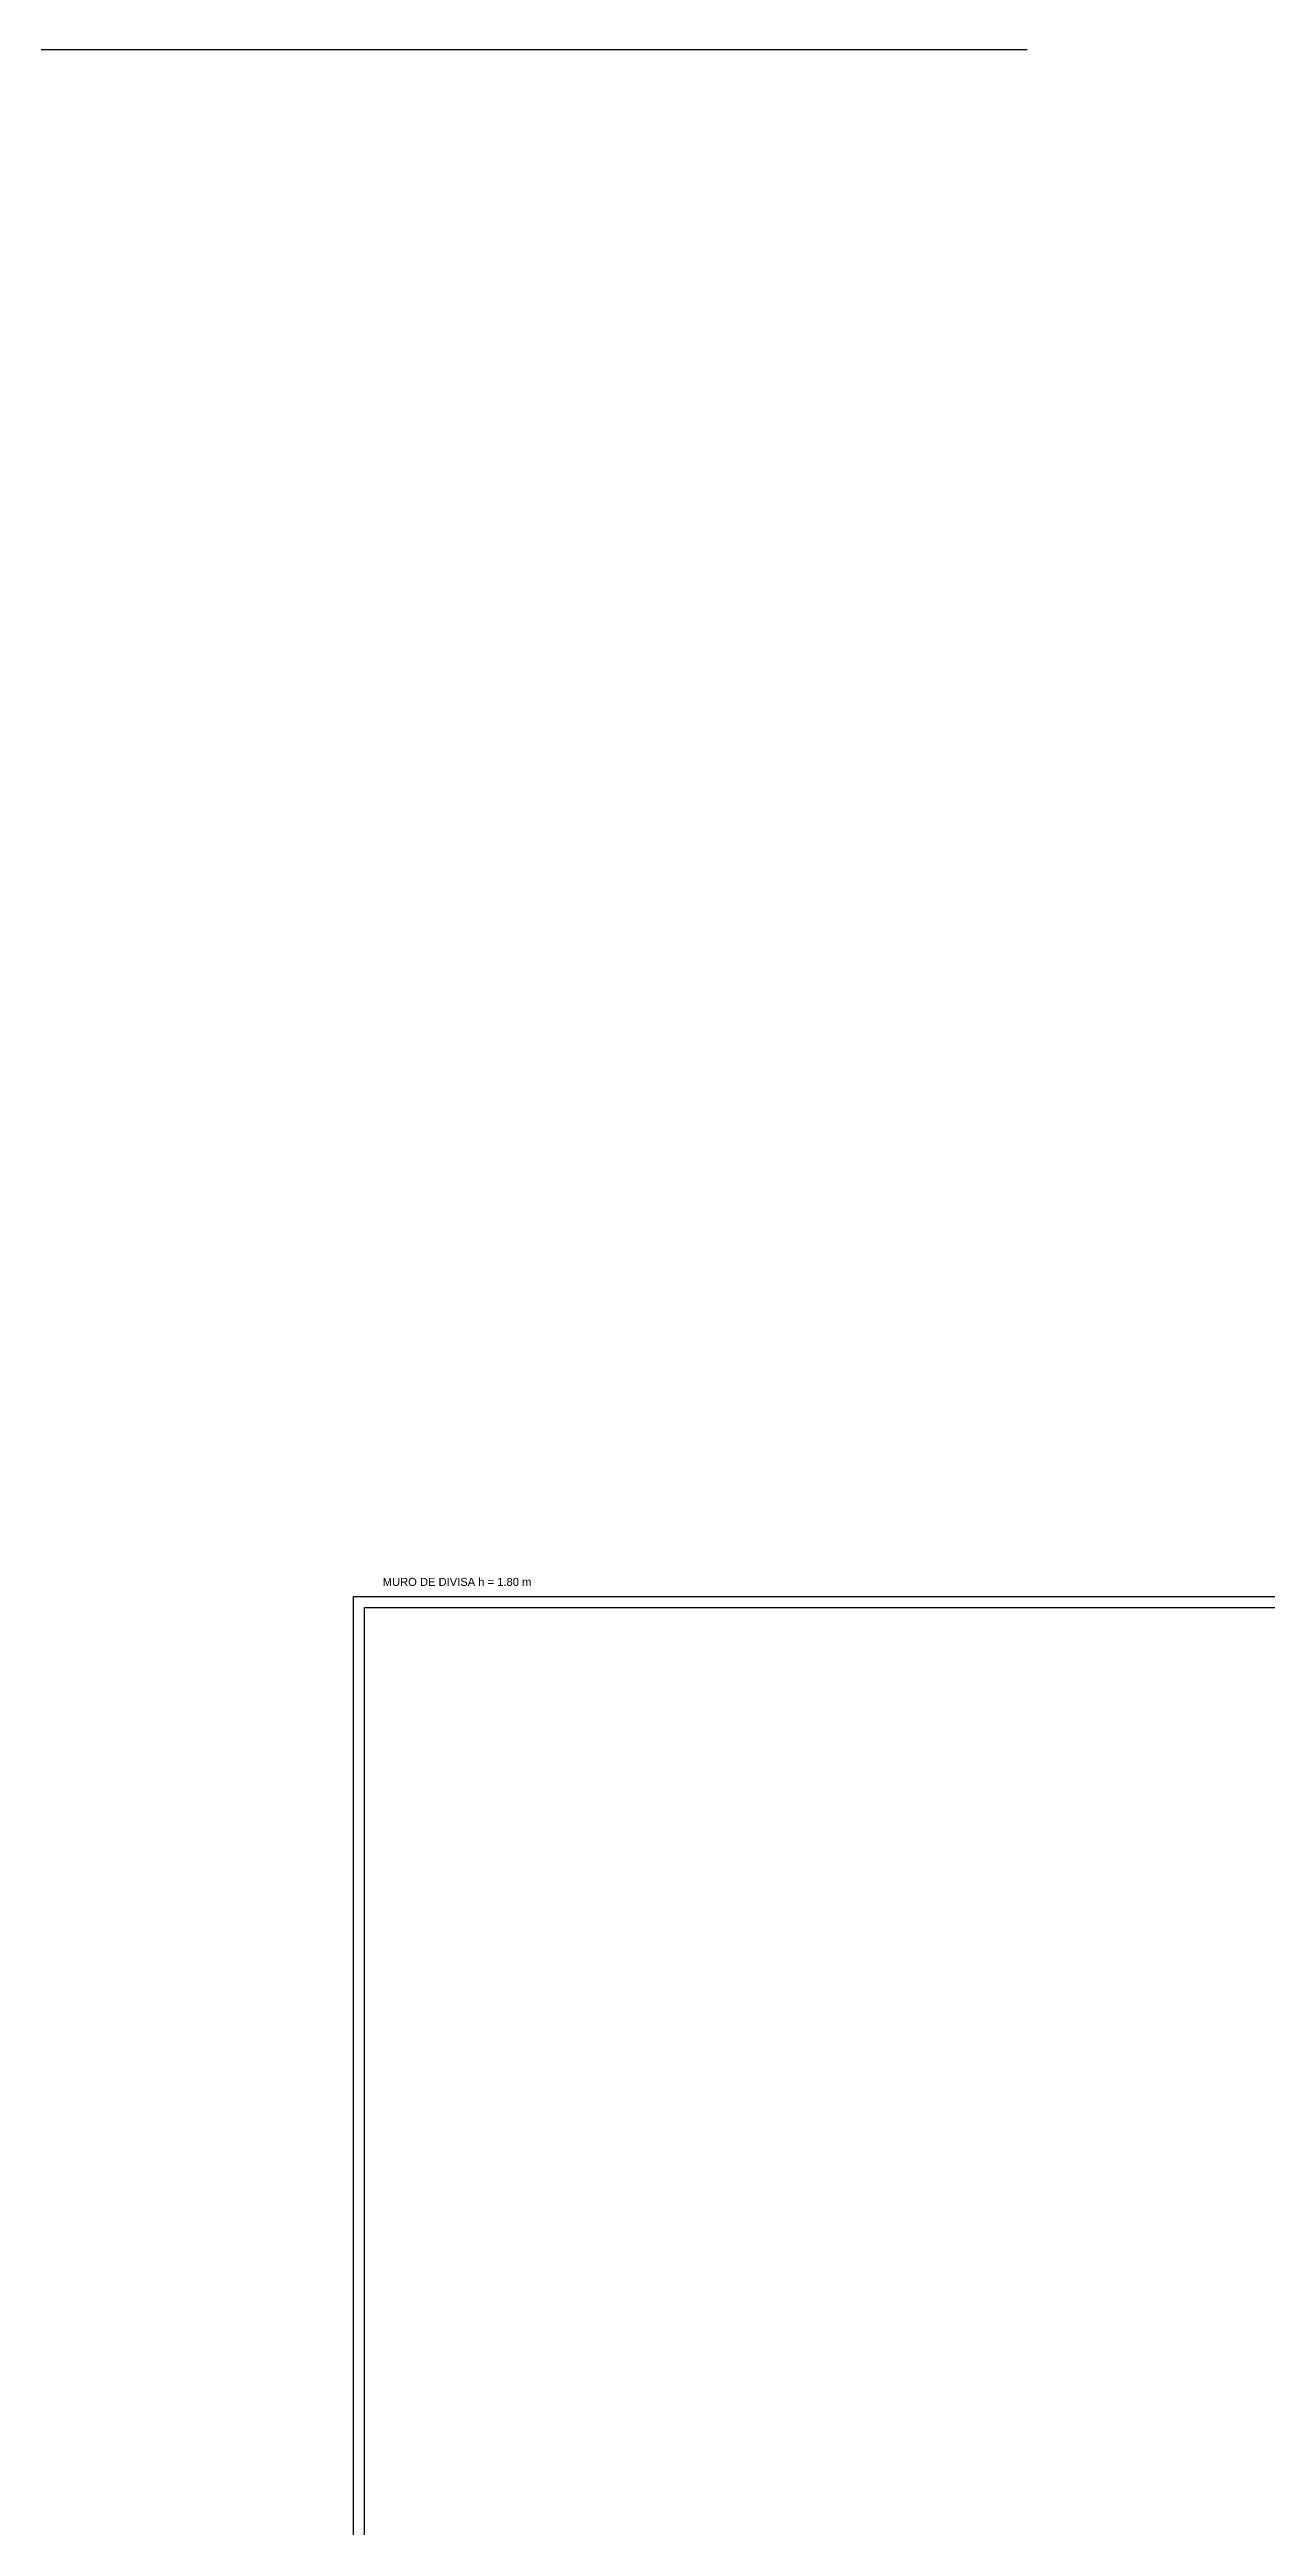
# Model space of a CAD drawing. Extents: x 175 to 700, y 53 to 250.
# Drawn here: x 436.94 to 458.86, y 205.56 to 250.18 of the extents above; entities that cross this region are included whole.
import ezdxf

# ---------------------------------------------------------------- set-up
doc = ezdxf.new("R2010")
doc.units = 0
doc.header["$LTSCALE"] = 2
doc.linetypes.add('DASHDOT', pattern=[25.4, 12.7, -6.35, 0, -6.35])
doc.layers.get('0').update_dxf_attribs({"linetype": 'CONTINUOUS'})
doc.layers.add('A-MURO', color=2, linetype='CONTINUOUS')
doc.layers.add('ARQ-TXT-1_075', color=2, linetype='CONTINUOUS')
doc.styles.add('ESC-50-A20', font='arial.ttf', dxfattribs={"height": 0.1})

msp = doc.modelspace()

# ---------------------------------------------------------------- linework, layer by layer
at = {"linetype": 'DASHDOT'}
msp.add_lwpolyline([(174.648, 250.175), (699.834, 250.175), (699.834, 53.401), (174.648, 53.401)], close=True, dxfattribs=at)
at = {"layer": 'A-MURO', "color": 251}
for p, q in [((442.416, 172.31), (442.416, 222.31)), ((442.416, 222.31), (522.416, 222.31)), ((442.616, 172.31), (442.616, 222.11)), ((442.616, 222.11), (522.182, 222.11))]:
    msp.add_line(p, q, dxfattribs=at)

# ---------------------------------------------------------------- texts
at = {"layer": 'ARQ-TXT-1_075', "color": 251, "style": 'ESC-50-A20'}
msp.add_text('MURO DE DIVISA h = 1.80 m', height=0.144, dxfattribs=at).set_placement((442.942, 222.501))

doc.saveas('drawing.dxf')
